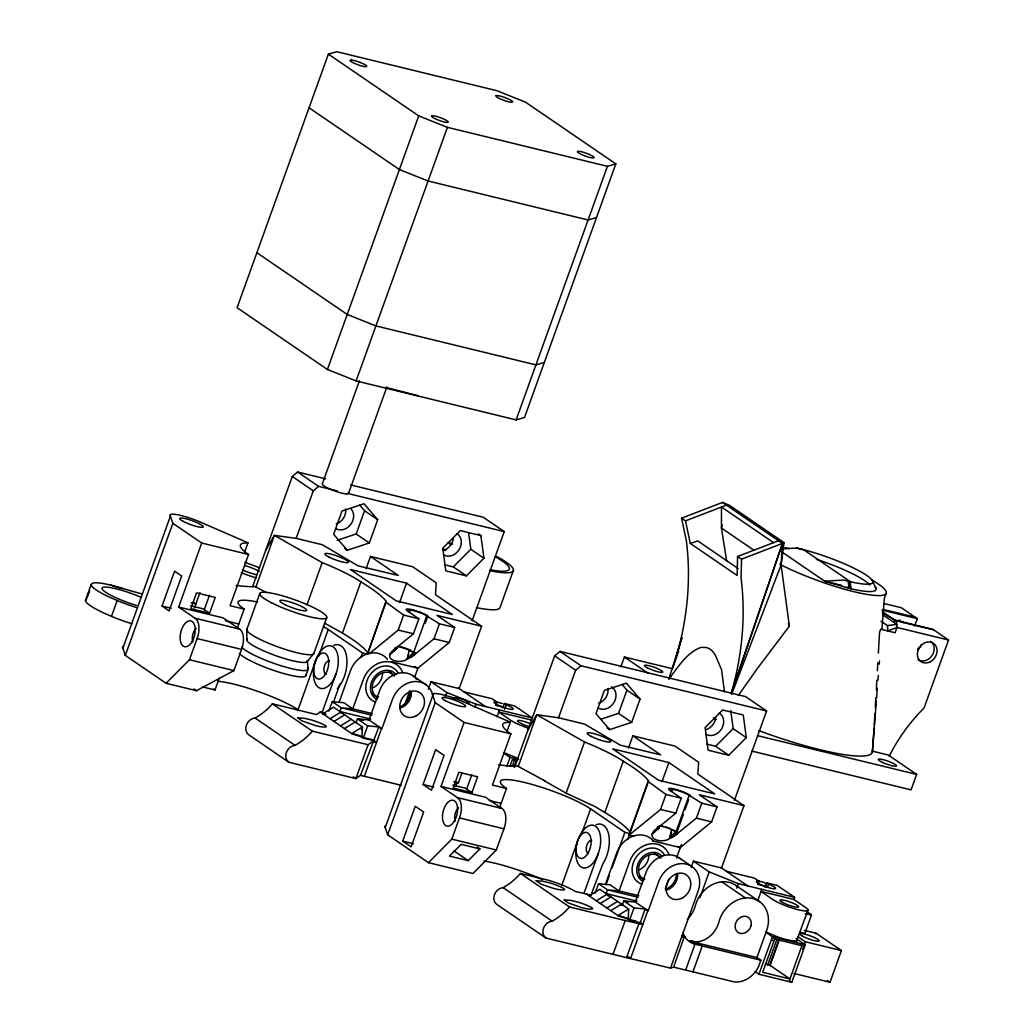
<?xml version="1.0" encoding="UTF-8"?>
<svg xmlns="http://www.w3.org/2000/svg" width="1034" height="1034" viewBox="0 0 1034 1034"><rect width="100%" height="100%" fill="white"/><g stroke="black" fill="none" stroke-linecap="round" stroke-linejoin="round"><path stroke-width="1.5" d="M246.816 639.568L246.829 629.435L259.767 593.516M778.524 540.73L737.578 556.486L737.139 575.46L690.298 543.432L685.49 520.865L681.561 518.176L722.495 502.421L729.332 505.238L784.043 542.643L781.109 564.913L731.645 694.37M737.578 556.486L741.507 559.174L741.068 578.148A277.28 230.065 -55.6 0 1 731.206 693.4L782.454 543.419L784.043 542.643M374.515 740.241L361.978 737.19L362.391 726.941L333.53 707.204L322.828 713.796L325.891 714.546M636.104 921.178L628.271 919.265L628.685 909.015L599.823 889.292L589.121 895.871M874.092 728.117L872.347 752.274A108.195 18.043 19.8 0 1 758.542 730.547M874.273 724.924L874.906 713.757M875.268 707.372L875.811 697.808M876.276 689.833L876.819 680.256M877.362 670.691L877.814 662.716M878.357 653.139L879.533 632.407L880.684 629.228L895.082 632.743L896.982 627.457L896.504 621.331L882.855 612.012M255.928 586.963L274.385 535.366L296.163 538.365L322.285 544.724L357.984 565.792L398.323 575.486L370.495 556.46L366.126 568.61M518.293 766.349L536.749 714.752L558.528 717.751L584.649 724.11L620.348 745.178L660.674 754.872L632.86 735.846L628.491 747.996M872.347 752.274L876.341 701.013M876.586 697.808L877.336 688.205M877.969 680.191L878.344 675.383M879.21 664.177L879.469 660.972M881.963 628.931L884.341 598.505L886.241 593.219M875.074 586.717A56.534 9.422 19.8 0 1 854.472 589.535L849.147 588.32L850.465 581.741L803.638 549.726L796.607 548.007L782.544 548.899M722.12 524.975L721.448 528.038L726.695 561.32M414.699 677.115L417.904 668.197L449.26 642.489L454.65 627.496L439.424 623.799L426.745 615.941A10.25 1.706 19.8 0 0 413.587 610.655A10.25 1.706 19.8 0 0 409.891 611.831L408.029 611.378L418.86 618.784L413.458 633.777L393.049 650.502C382.153 659.886 400.481 664.565 407.202 659.072L409.206 650.179L410.408 650.179A12.524 2.094 19.8 0 0 407.642 649.016M652.415 840.797L680.269 847.583L711.625 821.875L717.014 806.882L701.776 803.185L689.109 795.327A10.25 1.706 19.8 0 0 675.952 790.041A10.25 1.706 19.8 0 0 672.242 791.217L670.394 790.764L681.212 798.17L675.822 813.163L655.414 829.888C644.505 839.272 662.833 843.951 669.567 838.458L671.57 829.565L677.8 832.305L677.257 833.843L675.952 831.853A10.25 1.706 19.8 0 0 667.447 827.963A10.25 1.706 19.8 0 0 659.02 825.985M682.013 637.564L676.495 655.995A277.28 230.065 -55.6 0 0 686.356 540.743L681.561 518.176M670.187 677.283L668.869 678.911L681.716 638.185M731.749 692.715L782.454 543.419L722.495 502.421M672.901 667.499L678.705 650.825M408.805 654.625L407.202 659.072L412.178 656.512L426.745 615.941M671.699 832.525L669.567 838.458L674.543 835.899L689.109 795.327M297.766 710.616L315.797 660.274M324.805 713.124L320.204 711.999L316.52 714.572L272.381 703.818A54.453 45.186 -55.6 0 1 255.049 718.01A9.513 7.884 -55.6 0 0 246.389 725.105A9.513 7.884 -55.6 0 0 248.948 734.941L288.951 762.291L355.89 778.589L360.504 775.345L378.845 726.928L367.677 725.868L357.454 718.876L356.097 722.637A60.463 50.162 -55.6 0 0 356.795 723.464M561.721 885.556L578.161 839.66A21.869 11.645 -76.3 0 1 598.867 830.509A21.869 11.645 -76.3 0 1 590.065 865.872A21.869 11.645 -76.3 0 1 576.171 847.609M591.099 895.198L575.085 891.36A24.661 4.11 19.8 0 0 547.736 880.076L520.438 873.433A54.453 45.186 -55.6 0 1 503.106 887.624A9.513 7.884 -55.6 0 0 494.446 894.72A9.513 7.884 -55.6 0 0 497.018 904.543L546.081 938.096L626.488 957.626L638.934 923.582L640.809 922.315M132.081 623.786A40.869 6.811 19.8 0 1 113.533 617.208L104.292 613.24A40.869 6.811 19.8 0 1 85.46 600.366L91.173 584.52L92.608 583.15A40.869 6.811 19.8 0 1 110.858 585.166L122.917 588.617M87.102 597.859L89.7 590.66M111.504 616.342L117.204 600.495M328.385 54.117L237.083 307.705L327.416 369.474L356.11 380.926L516.121 419.894L524.522 417.478L615.825 163.889L525.492 102.133L496.798 90.669L336.787 51.7L328.385 54.117L418.718 115.886L447.412 127.337L607.423 166.306L615.825 163.889M170.416 516.108L172.859 523.282L201.72 543.031L178.675 607.048L223.15 617.88L239.487 629.047A15.743 8.388 -76.3 0 1 241.555 649.404L233.93 670.601L196.525 690.699L166.099 683.293L125.308 655.401L122.878 648.189L170.416 516.108A22.774 3.8 19.8 0 1 178.714 514.971A22.774 3.8 19.8 0 1 201.656 522.661L247.979 542.772L244.722 551.82M125.308 655.401L172.859 523.282M162.041 606.027L174.591 571.169L181.674 576.016L169.124 610.874L162.041 606.027L171.166 608.263M194.431 608.018L200.04 592.417M204.293 609.672L209.475 595.274M166.099 683.293L189.455 659.757L197.08 638.56A15.756 8.388 -76.3 0 0 194.999 618.216L178.675 607.048M209.54 613.265L215.24 597.419L196.512 592.857L190.812 608.703L209.54 613.265L202.974 608.78L190.489 605.743M247.979 542.772L242.732 543.264A68.334 11.4 19.8 0 0 248.535 554.482L230.091 605.704L244.153 609.091A51.261 8.543 19.8 0 1 257.569 602.047M327.416 369.474L418.718 115.886M202.858 686.99L215.033 689.962L219.35 677.968M237.161 628.491L244.153 609.091M252.632 586.627L292.299 476.48L297.624 472.021L325.697 478.858M296.163 538.365L313.289 490.827L318.601 486.368L337.33 490.93M356.11 380.926L447.412 127.337M346.7 493.981A13.597 2.275 19.8 0 1 335.223 491.15L328.67 488.487A14.502 2.417 19.8 0 1 322.246 484.041L359.444 380.719M306.995 604.774L322.181 562.612L274.385 535.366L265.673 550.398M346.7 493.981L348.548 493.386L386.845 387.013M337.11 540.304L356.187 533.996L364.563 510.757L359.677 505.044M305.831 675.667L308.119 669.334M326.757 617.569L313.819 653.488L306.93 661.863M318.537 656.448L328.243 629.486A51.261 8.543 19.8 0 0 323.254 626.41M369.306 542.966L377.681 519.727L364.02 503.752L341.996 511.029L333.633 534.268L347.282 550.243L369.306 542.966L356.187 533.996M367.82 652.751A148.508 24.881 19.7 0 0 342.461 633.079L360.892 581.845A68.334 11.4 19.8 0 0 322.181 562.612M322.104 712.504L335.947 674.052M328.838 711.159L332.263 701.659L343.857 702.758L352.775 708.859L372.46 713.654M333.323 702.564L340.096 683.745M339.062 702.448L350.461 670.756A23.937 19.866 -55.6 0 1 367.677 653.785A23.937 19.866 -55.6 0 1 387.453 659.369M341.259 713.163A60.463 50.162 -55.6 0 1 339.824 711.521L341.181 707.76L332.263 701.659M360.918 657.43L362.52 652.958L328.243 629.486M386.264 601.504L367.432 654.186L386.018 601.219A148.508 24.881 19.7 0 0 361.642 582.323L360.892 581.845M399.589 602.395L406.517 583.163L350.332 569.463L396.203 600.844L452.388 614.519L406.517 583.163M361.37 729.758L362.391 726.941L351.689 733.533L320.204 711.999M369.267 653.785L398.219 630.068L403.609 615.075L385.798 602.085M395.828 647.633A10.25 1.706 19.8 0 0 396.733 648.37L394.329 649.455L394.885 647.917L396.733 648.37L389.805 654.832M432.755 695.081A23.937 19.866 -55.6 0 0 413.652 681.652A23.937 19.866 -55.6 0 0 392.442 699.462L381.895 728.763L369.035 719.974L379.594 690.673A23.937 19.866 -55.6 0 1 396.798 673.69A23.937 19.866 -55.6 0 1 416.573 679.286M353.266 776.793L355.89 778.589L368.078 744.739L372.641 741.507L376.531 742.464L373.907 740.667L363.283 738.082L367.677 725.868M360.504 775.345L364.356 776.275L381.468 728.724L378.845 726.928M425.245 623.205L427.869 615.889A12.524 2.094 19.8 0 0 417.852 611.391M404.527 705.343L409.878 690.492M412.178 656.512L434.022 638.792L439.424 623.799M516.121 419.894L607.423 166.306M428.36 689.329L431.088 681.755L459.186 688.592L481.611 626.255L435.456 594.692L436.283 582.892L412.631 566.722L370.495 556.46M432.781 695.494L435.224 702.655L464.085 722.417L441.04 786.435L485.515 797.266L501.839 808.433A15.743 8.388 -76.3 0 1 503.92 828.79L496.294 849.987L472.939 873.51L428.464 862.679L387.66 834.787L385.243 827.575L432.781 695.494A22.774 3.8 19.8 0 1 441.079 694.357A22.774 3.8 19.8 0 1 464.02 702.047L510.344 722.159L507.087 731.206M387.66 834.787L435.224 702.655M472.047 620.995L504.23 531.592L483.24 517.233L350.655 484.946M445.202 697.058L446.83 692.521L431.088 681.755M402.704 841.12L415.267 806.261L423.656 812L411.105 846.859L402.704 841.12L413.367 843.718M423.087 784.522L435.637 749.663L444.038 755.402L431.488 790.26L423.087 784.522L433.737 787.12M513.459 570.161L500.146 607.139A62.635 10.443 19.8 0 1 476.454 607.604M474.968 707.282L476.054 704.257L532.239 717.945L514.777 705.989L504.346 703.456L502.731 707.928M455.477 786.499L456.95 782.428L453.823 781.665M461.888 773.238L458.256 783.32L456.95 782.428M495.687 704.917L496.759 701.931L492.106 698.738L464.02 691.901M466.657 789.058L471.84 774.66M428.464 862.679L451.806 839.143L459.445 817.946A15.756 8.388 -76.3 0 0 457.364 797.602L441.04 786.435M497.07 716.614L499.461 709.957M471.905 792.651L477.605 776.805L458.876 772.243L453.176 788.089L471.905 792.651L465.339 788.166L452.853 785.129M504.644 709.234L506.246 704.761L504.346 703.456M510.344 722.159L505.083 722.65A68.334 11.4 19.8 0 0 510.886 733.869L492.442 785.09L506.505 788.464A51.261 8.543 19.8 0 1 524.858 782.544A51.261 8.543 19.8 0 1 590.608 808.872L624.885 832.344L629.784 833.572L629.215 835.149L633.855 836.286M506.841 766.375L510.085 757.366L503.571 752.92M509.943 766.246L512.321 759.641L516.858 760.753M512.321 766.194L515.01 758.736M499.525 807.877L506.505 788.464M514.105 767.099L516.703 759.861M514.57 767.202L554.663 655.853L559.976 651.407L745.604 696.619L766.595 710.978L734.399 800.381M558.528 717.751L575.654 670.213L580.966 665.754L766.595 710.978M629.745 833.494L630.184 832.137A148.508 24.881 19.7 0 0 604.812 812.466L594.757 806.43L566.102 793.194L584.533 741.998L536.749 714.752L528.025 729.784M620.852 666.878L624.394 657.029L672.772 668.804M600.935 719.199L618.552 713.382L626.914 690.143L622.041 684.43M581.974 832.835L590.608 808.872M631.671 722.352L640.033 699.113L626.384 683.138L604.36 690.415L595.985 713.654L609.646 729.629L631.671 722.352L618.552 713.382M604.812 812.466L623.256 761.231A68.334 11.4 19.8 0 0 584.546 741.998M583.939 893.376L598.311 853.438M590.931 895.173L602.809 863.946A24.726 13.171 -76.3 0 0 608.884 835.55A24.726 13.171 -76.3 0 0 596.127 824.718M595.132 893.234L598.557 883.734L610.15 884.833L619.069 890.933L638.754 895.728M605.355 884.522L616.768 852.83A23.937 19.866 -55.6 0 1 633.971 835.86A23.937 19.866 -55.6 0 1 653.746 841.443M606.118 884.471L609.336 875.527M612.012 868.082L624.885 832.344M608.302 896.026A60.463 50.162 -55.6 0 1 606.118 893.596L607.475 889.835L598.557 883.734M629.706 832.719L648.383 780.605A148.508 24.881 19.7 0 0 624.006 761.709L623.256 761.231M627.612 839.608L648.628 780.89M661.954 781.782L668.869 762.549L612.697 748.849L658.568 780.231L714.752 793.905L668.869 762.549M629.176 835.084L660.584 809.454L665.974 794.461L648.15 781.471M613.007 954.395L625.195 920.544L642.825 924.538L640.201 922.742L629.577 920.157L625.648 917.468M626.488 957.626L670.51 968.108L698.105 891.127A23.937 19.866 -55.6 0 0 686.421 864.127A23.937 19.866 -55.6 0 0 658.736 881.537L648.189 910.838L635.328 902.049L645.888 872.748A23.937 19.866 -55.6 0 1 681.186 859.487M629.577 920.157L633.971 907.942L623.748 900.95L622.39 904.711A60.463 50.162 -55.6 0 0 623.101 905.551M640.201 922.742L645.138 909.002L633.971 907.942M645.138 909.002L647.762 910.799L630.65 958.35L628.026 956.553M677.606 830.354L683.396 814.275M684.973 809.893L688.657 799.67M665.276 889.188L669.024 878.797M676.52 857.987L681.354 844.571M674.543 835.899L696.386 818.178L701.776 803.185M691.268 867.203L693.452 861.141L721.538 867.978L743.976 805.641L697.821 774.078L698.648 762.278L674.995 746.109L632.86 735.846M670.51 968.108L673.625 967.139L684.508 936.209A23.394 19.413 -55.6 0 1 682.996 932.694M699.928 897.654L709.195 871.908L693.452 861.141M673.625 967.139L685.658 970.073L694.977 944.171L697.019 942.362M692.935 971.844L702.267 945.955L698.325 943.254L689.73 940.591L694.977 944.171L760.856 960.224L758.517 966.7A23.924 19.853 -55.6 0 1 734.321 981.925L685.658 970.073M736.777 888.193L738.418 883.643L794.603 897.331L793.841 899.438L805.641 907.516A19.93 3.322 19.8 0 1 798.442 909.791A19.93 3.322 19.8 0 1 772.876 899.528L761.063 891.45L793.841 899.438M758.051 884.303L759.124 881.317L754.471 878.125L726.372 871.287M757.793 900.536L761.825 889.343M765.095 887.314L766.698 882.842L777.129 885.375L794.603 897.331M767.538 887.133L768.611 884.148L766.698 882.842M760.856 960.224L756.914 957.536L766.608 930.6A28.474 23.627 -55.6 0 0 748.151 897.887A121.107 100.492 -55.6 0 1 745.294 897.887L745.01 898.016A28.474 23.627 -55.6 0 0 718.785 922.548L718.087 924.474A23.394 19.413 -55.6 0 1 692.263 941.741M796.115 938.523L805.305 944.792L791.798 982.3L758.943 974.261L772.437 936.752L765.936 932.306M773.367 938.122L774.673 939.027L762.691 972.296L789.937 978.978L801.919 945.696L801.079 944.908M767.693 964.993L776.831 939.609M789.937 978.978L769.735 965.161L779.067 939.247M770.033 965.562L779.171 940.177M894.332 621.007L894.668 620.077L882.338 612.787M894.862 621.369L895.186 620.439L933.586 629.796M796.594 941.845L796.968 940.785M766.246 932.035C775.759 936.313 785.905 940.966 796.503 940.888L808.045 910.114M914.651 626.074L917.313 618.668L901.312 607.721L884.135 603.546M802.655 949.328L805.37 941.78L797.86 936.636M894.668 620.077L933.056 629.435L948.54 640.02L924.073 707.967A156.522 129.87 -55.6 0 0 889.175 756.229M793.957 973.472L830.005 982.248L841.418 950.556L816.033 933.198L804.491 930.393M872.295 751.123L888.284 755.027L916.628 774.401L911.057 789.873L751.86 751.098M410.614 657.443L413.587 652.48L415.448 652.919L414.892 654.457L413.587 652.48L409.206 650.179M672.979 836.829L675.952 831.853L675.977 834.89M670.704 676.314L668.869 678.911C678.149 667.279 686.356 652.725 701.052 647.362L703.753 647.478A34.742 17.139 -88.2 0 1 715.502 655.504L721.525 669.644L724.498 691.927M738.289 695.507L757.457 668.365L789.369 626.139L781.109 564.913L782.454 543.419L741.507 559.174M815.567 933.87L816.033 933.198M655.013 830.341L652.17 834.218L659.097 827.756L657.857 826.45M408.947 658.309L413.587 652.48A10.25 1.706 19.8 0 0 397.302 646.625M671.312 837.695L675.952 831.853L669.567 838.458M407.202 659.072L413.587 652.48L413.613 655.504M479.905 848.914L461.177 844.351L449.506 856.113L468.234 860.676L479.905 848.914L477.256 847.092M444.452 564.745L453.28 566.89L470.819 549.274L468.583 532.678M480.888 535.612L460.285 530.584L442.746 548.214L445.796 570.846L466.399 575.86L483.938 558.244L480.888 535.612L478.264 533.815M706.804 744.131L715.631 746.277L733.184 728.66L730.741 710.552M728.75 755.247L746.302 737.63L743.252 714.998L722.65 709.97L705.098 727.6L708.148 750.232L728.75 755.247L715.631 746.277M85.46 600.366L86.585 599.306M390.309 653.772L396.733 648.37L393.049 650.502M652.674 833.158L659.097 827.756A10.25 1.706 19.8 0 1 658.18 827.019M391.02 652.674L396.733 648.37L391.938 651.575M653.385 832.06L659.097 827.756L657.236 827.303M394.329 649.455L395.763 648.447M658.128 827.833L656.693 828.841L659.097 827.756L654.302 830.961M330.04 718.733L340.742 712.142M333.982 721.422L344.684 714.83M340.535 725.907L351.237 719.315M344.477 728.595L355.179 722.003M596.347 900.808L607.036 894.216M600.276 903.496L610.978 896.905M606.829 907.981L617.531 901.389M610.771 910.67L621.473 904.091M628.685 909.015L617.983 915.607L586.498 894.074M655.414 829.888L659.097 827.756M452.478 698.002L452.763 697.872A121.107 100.492 -55.6 0 0 455.619 697.872A28.474 23.627 -55.6 0 1 469.242 703.417M738.16 887.288A28.474 23.627 -55.6 0 0 724.537 881.744A121.107 100.492 -55.6 0 1 721.68 881.744L721.396 881.873A28.474 23.627 -55.6 0 0 695.171 906.404L694.473 908.33A23.394 19.413 -55.6 0 1 687.3 919.226M685.49 520.865L726.437 505.109M690.298 543.432L697.808 540.95L738.134 568.532M681.548 937.476L684.663 936.507L685.167 937.282A23.394 19.413 -55.6 0 0 694.977 944.171L698.325 943.254L756.914 957.536M596.502 217.567L588.1 219.983L428.089 181.002L399.395 169.55L309.063 107.782M544.336 362.469L535.922 364.886L375.911 325.917L347.217 314.452L256.884 252.697M881.097 621.266L887.456 625.609L896.749 624.394L882.532 614.687M351.172 60.024L350.035 60.411A9.216 1.538 19.8 0 0 354.197 63.268L358.384 64.948A8.647 1.448 19.8 0 0 365.635 66.719L366.773 66.331A9.216 1.538 19.8 0 0 362.611 63.475L358.423 61.794A8.647 1.448 19.8 0 0 351.172 60.024M322.828 713.796L325.348 713.835M369.035 719.974L357.454 718.876L363.554 720.362M635.328 902.049L623.748 900.95L628.323 902.075M496.759 701.931L495.325 701.763A10.25 1.706 19.8 0 0 499.435 705.757A10.25 1.706 19.8 0 0 512.67 709.389A10.25 1.706 19.8 0 0 506.246 704.761M759.124 881.317L757.689 881.149A10.25 1.706 19.8 0 0 761.799 885.143A10.25 1.706 19.8 0 0 775.022 888.775A10.25 1.706 19.8 0 0 768.611 884.148M418.356 395.802L386.031 387.44M796.607 548.007L806.649 550.502A51.002 8.505 19.8 0 1 866.647 575.382A51.002 8.505 19.8 0 1 853.283 582.388L843.447 580.035L824.693 581.211L781.756 551.859M837.643 584.365L824.693 581.211L849.147 588.32L848.139 581.173M839.207 584.753L841.547 585.322M882.971 609.375L915.219 617.233M881.989 610.06L917.313 618.668M348.238 493.593L504.23 531.592M948.54 640.02L896.982 627.457L887.883 630.986L887.456 625.609M481.611 626.255L436.904 615.372L454.65 627.496M403.609 615.075L418.86 618.784M398.219 630.068L413.458 633.777M434.022 638.792L449.26 642.489M757.431 735.626L916.628 774.401M191.212 602.796L195.891 603.934L193.242 602.124M225.373 620.723L238.776 623.993M391.602 661.799L417.646 668.08A34.161 5.7 19.8 0 0 414.22 666.478M194.999 618.216L239.487 629.047M496.074 701.996L502.317 703.521M496.126 705.472L503.933 707.372M197.08 638.56L241.555 649.404M531.476 720.052L498.711 712.064L510.512 720.142A19.93 3.322 19.8 0 0 529.111 728.401M189.455 659.757L233.93 670.601M743.976 805.641L699.268 794.758L717.014 806.882M371.723 715.192L341.181 707.76L352.775 708.859L363.322 679.545A23.937 19.866 -55.6 0 1 383.187 661.928A23.937 19.866 -55.6 0 1 402.821 672.63M665.974 794.461L681.212 798.17M510.085 757.366L518.68 759.473M357.816 735.019L351.689 733.533L361.978 737.19M660.584 809.454L675.822 813.163M696.386 818.178L711.625 821.875M272.381 703.818L312.384 731.167L368.078 744.739M489.224 800.471L501.141 803.379M457.364 797.602L501.839 808.433M757.651 880.852L763.893 882.364L766.517 884.16M757.702 884.329L767.073 886.603M459.445 817.946L503.92 828.79M805.37 913.604L811.47 915.09L804.879 933.392L800.303 932.28M451.806 839.143L496.294 849.987M638.017 897.266L607.475 889.835L619.069 890.933L629.616 861.619A23.937 19.866 -55.6 0 1 649.494 844.002A23.937 19.866 -55.6 0 1 669.127 854.704M805.37 941.78L841.418 950.556M772.437 936.752L805.305 944.792M773.445 941.018L772.605 940.242M624.109 917.093L617.983 915.607L628.271 919.265M520.438 873.433L569.501 906.973L625.195 920.544M765.212 964.063L769.735 965.161M201.72 543.031L248.535 554.482M464.085 722.417L510.886 733.869M339.824 711.521L370.702 719.069M401.179 785.297L364.356 776.275M606.118 893.596L636.996 901.144M774.673 939.027L801.919 945.696M681.833 935.822L684.663 936.507M362.52 652.958L367.432 654.186M690.958 940.837L695.494 941.987M142.55 594.123L110.858 585.166M518.254 758.478L503.894 752.649M665.586 826.812L667.059 827.303M498.491 764.811A138.892 23.162 19.8 0 0 517.439 766L544.802 780.799M446.83 692.521L476.054 704.257M709.195 871.908L738.418 883.643M242.641 570.057L244.451 570.833A15.949 2.663 19.8 0 0 255.876 574.568M680.269 847.583L680.01 847.466A34.161 5.7 19.8 0 0 677.748 846.394M324.469 623.101L342.461 633.079M266.63 592.65L255.088 586.614A138.892 23.162 19.8 0 1 236.14 585.425M543.664 780.399L566.102 793.194M849.237 587.571L851.111 588.773L850.31 582.543M847.195 587.079L849.147 588.32M773.548 542.643L721.474 507.022L721.448 528.038L753.98 550.282M470.819 549.274L483.938 558.244M733.184 728.66L746.302 737.63M624.394 657.029L648.305 673.38M713.395 717.88L716.058 719.703M453.28 566.89L466.399 575.86M364.563 510.757L377.681 519.727M626.914 690.143L640.033 699.113M297.624 472.021L318.601 486.368M559.976 651.407L580.966 665.754M292.299 476.48L313.289 490.827M554.663 655.853L575.654 670.213M344.658 548.447L347.282 550.243M607.023 727.833L609.646 729.629M677.076 831.814L677.8 832.305M458.372 688.037L485.424 706.532M720.737 867.423L747.776 885.918M735.859 885.401L759.473 901.545M452.763 697.872L455.387 699.669M721.68 881.744L745.294 897.887M412.954 675.822L425.814 684.611M679.248 857.897L692.108 866.686M827.368 980.452L830.005 982.248M789.278 980.568L791.798 982.3M755.169 971.676L758.943 974.261M359.354 735.394L363.283 738.082M454.016 850.956L468.234 860.676M255.049 718.01L295.052 745.359A54.453 45.186 -55.6 0 0 312.384 731.167M503.106 887.624L552.169 921.165A54.453 45.186 -55.6 0 0 569.501 906.973M193.875 688.89L196.525 690.699M806.52 911.574L811.47 915.09L807.968 912.505M796.619 939.105L797.201 940.229M872.67 581.25L875.966 588.268M788.347 623.567L789.369 626.139M308.08 668.533L307.344 660.584A32.17 5.364 19.8 0 1 275.432 655.543A32.17 5.364 19.8 0 1 247.268 639.012M455.219 821.216A8.543 4.55 -76.3 0 1 458.566 807.8M669.67 790.273A12.524 2.094 19.8 0 1 678.743 790.273M680.217 790.777A12.524 2.094 19.8 0 1 690.234 795.275M611.598 686.834A12.524 10.392 -55.6 0 1 613.757 702.849A12.524 10.392 -55.6 0 1 598.182 707.993M661.385 825.61A12.524 2.094 19.8 0 1 662.729 825.959M668.546 827.846A12.524 2.094 19.8 0 1 670.006 828.402M576.662 844.92A21.869 11.645 -76.3 0 1 577.321 842.258M484.054 861.076A51.248 8.543 19.8 0 1 542.462 879.624M608.031 688.398A12.524 10.392 -55.6 0 1 598.557 703.353M719.289 713.072A12.524 10.392 -55.6 0 1 721.448 729.073A12.524 10.392 -55.6 0 1 705.873 734.218M385.243 827.575A22.774 3.8 19.8 0 1 385.178 826.037M715.748 717.674A12.524 10.392 -55.6 0 1 706.235 729.577M588.449 853.632A6.837 3.645 -76.3 0 1 586.588 846.083A6.837 3.645 -76.3 0 1 591.758 840.371M644.143 879.688A13.959 11.581 -55.6 0 1 641.92 860.133A13.959 11.581 -55.6 0 1 660.959 858.065M677.606 873.575A13.959 11.581 -55.6 0 1 665.974 890.261M546.081 938.096A9.513 7.884 -55.6 0 1 543.509 928.261A9.513 7.884 -55.6 0 1 552.169 921.165M656.758 854.614A13.959 11.581 -55.6 0 1 659.679 857.871M644.841 879.159A13.959 11.581 -55.6 0 1 639.671 876.586M654.147 853.321A13.959 11.581 -55.6 0 1 655.504 853.864M648.822 855.454A13.959 11.581 -55.6 0 1 638.663 870.059M641.843 884.109A19.362 16.066 -55.6 0 1 636.879 856.191A19.362 16.066 -55.6 0 1 664.435 855.04M676.378 874.299A13.959 11.581 -55.6 0 1 666.206 888.891M643.187 881.433A15.949 13.235 -55.6 0 1 640.641 859.073A15.949 13.235 -55.6 0 1 662.406 856.708M621.499 905.28A60.463 50.162 -55.6 0 1 620.516 904.828M288.951 762.291A9.513 7.884 -55.6 0 1 286.379 752.455A9.513 7.884 -55.6 0 1 295.052 745.359M377.849 697.614A13.959 11.581 -55.6 0 1 375.626 678.058A13.959 11.581 -55.6 0 1 394.665 675.99M389.211 671.79A13.959 11.581 -55.6 0 1 393.385 675.784M378.547 697.071A13.959 11.581 -55.6 0 1 372.395 693.413M376.893 699.359A15.949 13.235 -55.6 0 1 374.347 676.999A15.949 13.235 -55.6 0 1 396.1 674.633M375.549 702.034A19.362 16.066 -55.6 0 1 370.586 674.116A19.362 16.066 -55.6 0 1 398.142 672.966M411.312 691.5A13.959 11.581 -55.6 0 1 399.68 708.187M410.084 692.224A13.959 11.581 -55.6 0 1 399.912 706.817M382.528 673.38A13.959 11.581 -55.6 0 1 372.356 687.972M314.297 665.534A21.869 11.645 -76.3 0 1 335.287 648.977A21.869 11.645 -76.3 0 1 328.734 685.632A21.869 11.645 -76.3 0 1 313.819 668.222M333.762 645.332A24.726 13.171 -76.3 0 1 346.519 656.163A24.726 13.171 -76.3 0 1 340.444 684.56L338.906 686.744A24.726 13.171 -76.3 0 1 337.265 688.657M407.306 610.887A12.524 2.094 19.8 0 1 416.379 610.887M400.365 646.573A12.524 2.094 19.8 0 1 403.221 647.426M404.708 647.917A12.524 2.094 19.8 0 1 406.181 648.46M192.854 641.83A8.543 4.55 -76.3 0 1 196.202 628.413M453.383 538.287A12.524 10.392 -55.6 0 1 443.883 550.191M456.925 533.686A12.524 10.392 -55.6 0 1 459.096 549.687A12.524 10.392 -55.6 0 1 443.521 554.831M529.214 726.644A9.965 1.667 19.8 0 1 517.504 720.84A9.965 1.667 19.8 0 1 529.447 723.322M122.878 648.189A22.774 3.8 19.8 0 1 123.46 646.392M345.679 509.012A12.524 10.392 -55.6 0 1 336.192 523.967M351.314 509.219A12.524 10.392 -55.6 0 1 350.448 524.794A12.524 10.392 -55.6 0 1 335.83 528.607M326.098 674.246A6.837 3.645 -76.3 0 1 324.224 666.697A6.837 3.645 -76.3 0 1 329.394 660.984M215.033 689.962A51.248 8.543 19.8 0 1 213.637 688.967M217.864 681.238A51.248 8.543 19.8 0 1 297.74 709.453M136.372 607.501A40.869 6.811 19.8 0 1 119.233 601.361L110.005 597.394A40.869 6.811 19.8 0 1 91.173 584.52M136.514 605.459A29.379 4.899 19.8 0 1 102.108 587.958A29.379 4.899 19.8 0 1 141.283 597.368M244.825 565.508A15.949 2.663 19.8 0 1 259.301 571.324M256.238 577.916A33.178 5.532 19.8 0 1 241.361 572.746M244.851 562.418A33.178 5.532 19.8 0 1 259.599 567.899M921.384 644.466A11.103 9.216 -55.6 0 1 917.468 650.089M871.429 579.725A67.391 11.245 19.8 0 1 866.673 594.369A67.391 11.245 19.8 0 1 779.701 564.163M785.052 547.684A67.391 11.245 19.8 0 1 789.007 548.563M816.421 559.304A50.821 8.479 19.8 0 1 869.801 585.076M930.678 641.377A11.103 9.216 -55.6 0 1 931.867 655.789A11.103 9.216 -55.6 0 1 917.972 659.602M899.244 619.973A11.103 9.216 -55.6 0 1 900.239 620.568M895.457 620.852A11.103 9.216 -55.6 0 1 903.238 622.739M918.864 647.736A11.103 9.216 -55.6 0 1 917.946 648.796M348.148 492.598A14.502 2.417 19.8 0 1 348.548 493.386M496.708 556.434A62.635 10.443 19.8 0 1 489.754 570.626M444.982 550.579A27.052 4.511 19.8 0 1 442.552 549.519M448.149 542.604A27.052 4.511 19.8 0 1 452.091 543.845M445.951 550.178A22.774 3.8 19.8 0 1 443.457 549.067M449.131 543.677A22.774 3.8 19.8 0 1 451.897 544.543M495.221 556.731A58.369 9.733 19.8 0 1 490.181 569.747M313.793 652.687A35.583 5.933 19.8 0 1 278.495 647.103A35.583 5.933 19.8 0 1 247.333 628.827M307.525 667.55A35.583 5.933 19.8 0 1 281.17 665.767A35.583 5.933 19.8 0 1 241.723 647.064M305.805 674.866A35.583 5.933 19.8 0 1 276.815 671.441A35.583 5.933 19.8 0 1 239.449 653.398M751.007 925.65L750.697 926.722A9.112 7.561 -55.6 0 1 737.035 931.544A9.112 7.561 -55.6 0 1 741.417 916.912A9.112 7.561 -55.6 0 1 751.007 925.65M297.921 717.88L301.657 720.75L314.892 725.39A23.498 3.916 19.8 0 0 319.945 726.618C337.666 729.203 313.367 720 309.631 719.574A23.498 3.916 19.8 0 0 304.578 718.346L297.921 717.88M536.142 880.761L541.196 884.212L553.112 888.271A23.498 3.916 19.8 0 0 558.166 889.499C575.886 892.084 551.587 882.881 547.865 882.454A23.498 3.916 19.8 0 0 542.811 881.226L536.142 880.761M564.215 899.955L567.95 902.824L581.186 907.464A23.498 3.916 19.8 0 0 586.239 908.692C603.959 911.277 579.66 902.075 575.938 901.648A23.498 3.916 19.8 0 0 570.884 900.42L564.215 899.955M431.837 115.847L431.553 116.157A9.216 1.538 19.8 0 0 435.715 119L439.902 120.694A8.647 1.448 19.8 0 0 447.153 122.451L448.291 122.064A9.216 1.538 19.8 0 0 444.116 119.207L439.941 117.527A8.647 1.448 19.8 0 0 432.677 115.756L431.837 115.847M496.204 95.645L495.919 95.942A9.216 1.538 19.8 0 0 500.081 98.799L504.269 100.492A8.647 1.448 19.8 0 0 511.52 102.25L512.657 101.862A9.216 1.538 19.8 0 0 508.482 99.005L504.308 97.325A8.647 1.448 19.8 0 0 497.044 95.555L496.204 95.645M577.722 151.378L577.437 151.688A9.216 1.538 19.8 0 0 581.599 154.531L585.774 156.224A8.647 1.448 19.8 0 0 593.038 157.995L594.175 157.595A9.216 1.538 19.8 0 0 590 154.751L585.826 153.058A8.647 1.448 19.8 0 0 578.562 151.287L577.722 151.378M802.617 936.261A10.25 1.706 19.8 0 0 818.838 941.147A10.25 1.706 19.8 0 0 807.153 934.826A10.25 1.706 19.8 0 0 802.617 936.261M591.332 736.441A12.524 2.094 19.8 0 0 610.59 741.856A12.524 2.094 19.8 0 0 595.002 733.933A12.524 2.094 19.8 0 0 591.332 736.441M445.383 700.664A12.524 2.094 19.8 0 0 465.21 706.636A12.524 2.094 19.8 0 0 450.927 698.906A12.524 2.094 19.8 0 0 445.383 700.664M782.531 902.398A9.965 1.667 19.8 0 0 798.3 907.154A9.965 1.667 19.8 0 0 786.952 901.002A9.965 1.667 19.8 0 0 782.531 902.398M454.353 821.151A13.287 7.07 -76.3 0 0 453.228 800.277A13.287 7.07 -76.3 0 0 442.5 818.062A13.287 7.07 -76.3 0 0 454.353 821.151M587.881 853.425A13.313 7.096 -76.3 0 0 586.769 832.486A13.313 7.096 -76.3 0 0 576.003 850.31A13.313 7.096 -76.3 0 0 587.881 853.425M682.634 897.822A13.959 11.581 -55.6 0 0 686.395 874.88A13.959 11.581 -55.6 0 0 666.232 886.293A13.959 11.581 -55.6 0 0 682.634 897.822M416.34 715.748A13.959 11.581 -55.6 0 0 420.101 692.806A13.959 11.581 -55.6 0 0 399.938 704.206A13.959 11.581 -55.6 0 0 416.34 715.748M325.516 674.052A13.313 7.096 -76.3 0 0 324.405 653.1A13.313 7.096 -76.3 0 0 313.638 670.924A13.313 7.096 -76.3 0 0 325.516 674.052M328.967 557.055A12.524 2.094 19.8 0 0 348.238 562.47A12.524 2.094 19.8 0 0 332.638 554.56A12.524 2.094 19.8 0 0 328.967 557.055M183.018 521.278A12.524 2.094 19.8 0 0 202.845 527.25A12.524 2.094 19.8 0 0 188.576 519.52A12.524 2.094 19.8 0 0 183.018 521.278M192.001 641.765A13.287 7.07 -76.3 0 0 190.863 620.891A13.287 7.07 -76.3 0 0 180.136 638.676A13.287 7.07 -76.3 0 0 192.001 641.765M930.561 661.605A11.103 9.216 -55.6 0 0 933.56 643.355A11.103 9.216 -55.6 0 0 917.507 652.428A11.103 9.216 -55.6 0 0 930.561 661.605M880.865 761.58A9.681 1.616 19.8 0 0 896.181 766.181A9.681 1.616 19.8 0 0 885.156 760.21A9.681 1.616 19.8 0 0 880.865 761.58M647.09 667.68A9.681 1.616 19.8 0 0 662.406 672.294A9.681 1.616 19.8 0 0 651.368 666.323A9.681 1.616 19.8 0 0 647.09 667.68M285.229 604.761A14.23 2.378 19.8 0 0 306.581 610.487A14.23 2.378 19.8 0 0 287.956 601.374A14.23 2.378 19.8 0 0 285.229 604.761M271.554 602.77A35.583 5.933 19.8 0 0 326.266 618.177A35.583 5.933 19.8 0 0 281.972 595.674A35.583 5.933 19.8 0 0 271.554 602.77"/></g></svg>
